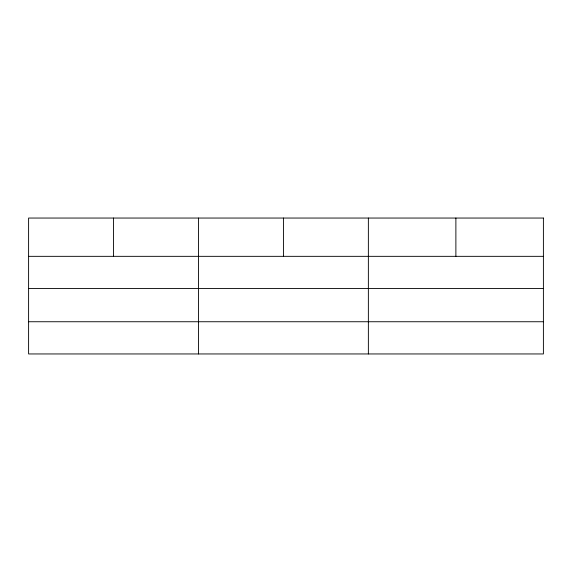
<?xml version="1.0" encoding="UTF-8"?>
<svg xmlns="http://www.w3.org/2000/svg" width="572" height="572" viewBox="0 0 572 572"><rect width="100%" height="100%" fill="white"/><g stroke="black" fill="none" stroke-linecap="round" stroke-linejoin="round"><path stroke-width="0.86" d="M28.6 256.335L543.4 256.335M28.6 288.553L543.4 288.553M28.6 321.743L543.4 321.743M455.884 218.046L455.884 256.335M368.368 218.046L368.368 353.954M283.426 218.046L283.426 256.335M198.484 218.046L198.484 353.954M113.542 218.046L113.542 256.335M543.4 218.046L28.6 218.046L28.6 353.954L543.4 353.954L543.4 218.046"/></g></svg>
